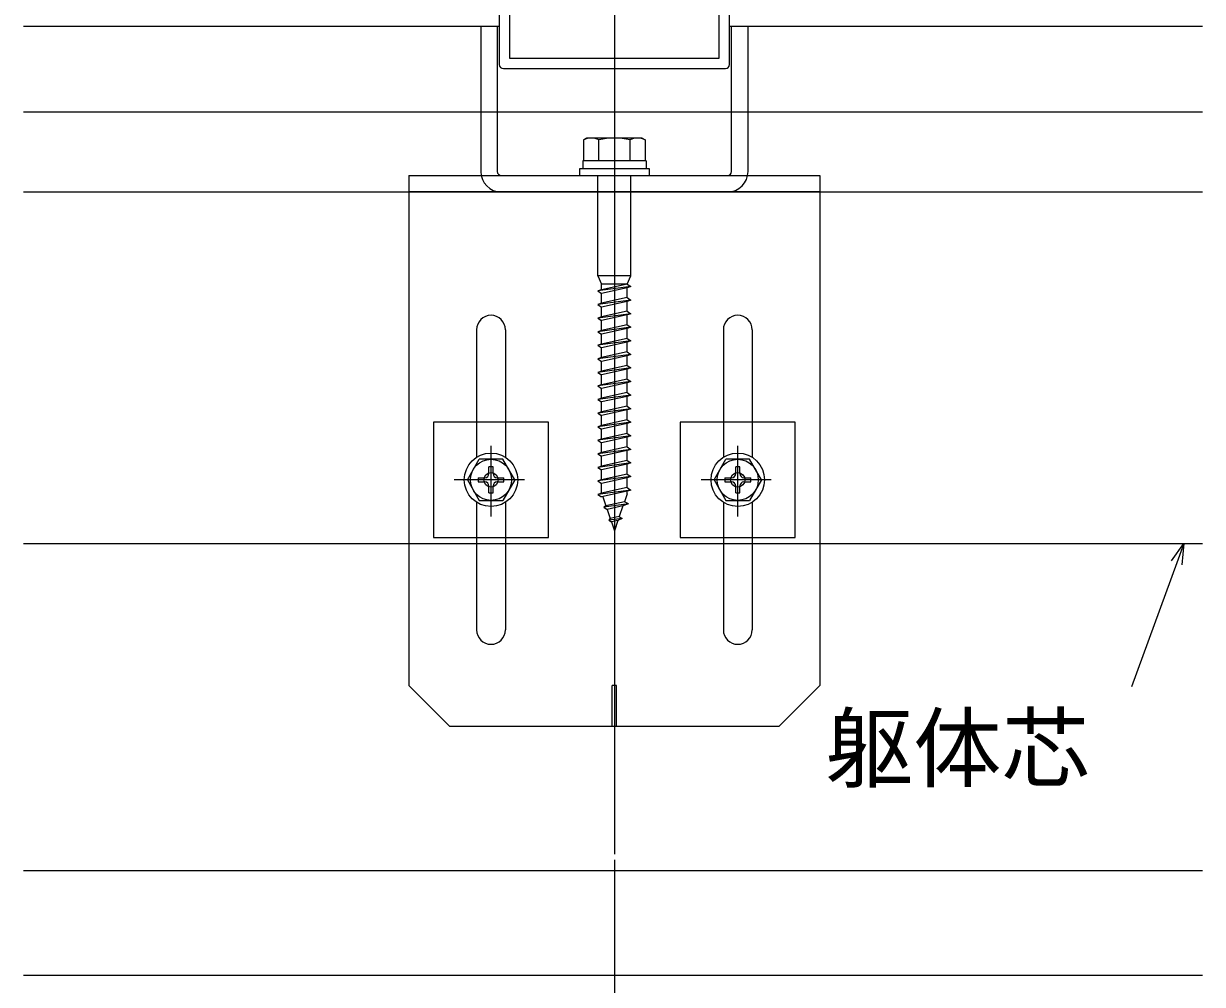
# Model space of a CAD drawing. Units: millimetres, scale not verified. Extents: x -875 to 875, y -1307 to 1299.
# Drawn here: x 79.9 to 280.6, y 665.9 to 829.5 of the extents above; entities that cross this region are included whole.
import ezdxf
from ezdxf.enums import TextEntityAlignment as Align

# ---------------------------------------------------------------- set-up
doc = ezdxf.new("R2010")
doc.units = ezdxf.units.MM
doc.header["$LTSCALE"] = 4
for name, color, linetype in [('0-2_YKK_11', 7, 'Continuous'), ('0-3_YKK_12', 2, 'Continuous'), ('0-4_YKK_13', 4, 'Continuous'), ('0-5_YKK_D', 6, 'Continuous'), ('0-7_YSS_K', 3, 'Continuous')]:
    doc.layers.add(name, color=color, linetype=linetype)
doc.styles.add('ＭＳ ゴシック', font='')
doc.styles.get('ＭＳ ゴシック').set_extended_font_data('MS Gothic')

msp = doc.modelspace()

# ---------------------------------------------------------------- linework, layer by layer
at = {"layer": '0-2_YKK_11'}
for p, q in [((160.9, 901.6), (160.9, 822.5)), ((200.1, 822.5), (200.1, 901.6)), ((161.6, 821.8), (199.4, 821.8))]:
    msp.add_line(p, q, dxfattribs=at)
msp.add_lwpolyline([(198.35, 823.55), (198.35, 900.55), (162.65, 900.55), (162.65, 823.55)], close=True, dxfattribs=at)
for centre, start, end in [((161.6, 822.5), 180.00001, 269.99999), ((199.4, 822.5), 270.00001, 359.99999)]:
    msp.add_arc(centre, 0.7, start, end, dxfattribs=at)
at = {"layer": '0-3_YKK_12'}
for p, q in [((180.5, 1024.237), (180.5, 688.1)), ((160.9, 828.94), (79.927, 828.94)), ((280.6, 828.94), (200.1, 828.94)), ((79.927, 814.45), (280.6, 814.45)), ((159.5, 745.565), (159.5, 757.56)), ((201.5, 745.565), (201.5, 757.56)), ((165.198, 751.8), (153.25, 751.8)), ((207.198, 751.8), (195.25, 751.8)), ((79.927, 740.95), (280.6, 740.95)), ((79.927, 667.45), (280.6, 667.45))]:
    msp.add_line(p, q, dxfattribs=at)
at = {"layer": '0-4_YKK_13'}
for p, q in [((157.75, 828.94), (157.75, 814.45)), ((160.55, 828.94), (160.55, 814.45)), ((200.45, 814.45), (200.45, 828.94)), ((203.25, 814.45), (203.25, 828.94)), ((157.75, 814.45), (157.75, 804.3)), ((160.55, 814.45), (160.55, 804.3)), ((200.45, 804.3), (200.45, 814.45)), ((203.25, 804.3), (203.25, 814.45)), ((175.775, 809.97), (175.25, 809.667)), ((175.25, 809.667), (175.25, 806.12)), ((185.225, 809.97), (175.775, 809.97)), ((177.869, 806.12), (177.869, 809.667)), ((183.131, 809.667), (183.131, 806.12)), ((185.225, 809.97), (185.75, 809.667)), ((185.75, 809.667), (185.75, 806.12)), ((185.89, 806.12), (175.11, 806.12)), ((175.11, 806.12), (175.11, 804.72)), ((185.75, 806.12), (175.25, 806.12)), ((185.89, 806.12), (185.89, 804.72)), ((145.5, 803.6), (145.5, 716.8)), ((145.5, 803.6), (215.5, 803.6)), ((177.7, 786.52), (177.7, 803.6)), ((183.3, 786.52), (183.3, 803.6)), ((215.5, 803.6), (215.5, 716.8)), ((215.5, 800.8), (145.5, 800.8)), ((161.25, 800.8), (199.75, 800.8)), ((183.3, 786.52), (177.7, 786.52)), ((177.7, 786.52), (178.33, 785.12)), ((183.3, 784.7), (177.7, 783.946)), ((182.67, 785.12), (178.33, 785.12)), ((178.33, 784.156), (178.33, 785.12)), ((182.67, 785.12), (183.3, 786.52)), ((182.67, 784.49), (178.33, 783.526)), ((178.33, 781.846), (178.33, 783.526)), ((182.67, 782.81), (182.67, 784.49)), ((183.3, 782.39), (177.7, 781.636)), ((182.67, 782.18), (178.33, 781.216)), ((178.33, 779.536), (178.33, 781.216)), ((182.67, 780.5), (182.67, 782.18)), ((183.3, 780.08), (177.7, 779.326)), ((182.67, 779.87), (178.33, 778.906)), ((178.33, 777.226), (178.33, 778.906)), ((182.67, 778.19), (182.67, 779.87)), ((157.05, 777.35), (157.05, 755.634)), ((161.95, 777.35), (161.95, 755.634)), ((183.3, 777.77), (177.7, 777.016)), ((182.67, 777.56), (178.33, 776.596)), ((182.67, 775.88), (182.67, 777.56)), ((199.05, 777.35), (199.05, 755.634)), ((203.95, 777.35), (203.95, 755.634)), ((183.3, 775.46), (177.7, 774.706)), ((178.33, 774.916), (178.33, 776.596)), ((182.67, 775.25), (178.33, 774.286)), ((182.67, 773.57), (182.67, 775.25)), ((183.3, 773.136), (177.7, 772.382)), ((178.33, 772.606), (178.33, 774.286)), ((182.67, 772.926), (178.33, 771.962)), ((182.67, 773.57), (183.3, 773.15)), ((183.3, 773.136), (182.67, 772.926)), ((182.67, 771.26), (182.67, 772.926)), ((183.3, 773.15), (183.3, 773.136)), ((177.7, 772.396), (177.7, 772.382)), ((177.7, 772.382), (178.33, 771.962)), ((183.3, 770.84), (177.7, 770.086)), ((178.33, 770.296), (178.33, 771.962)), ((182.67, 770.63), (178.33, 769.666)), ((182.67, 768.95), (182.67, 770.63)), ((178.33, 767.986), (178.33, 769.666)), ((183.3, 768.53), (177.7, 767.776)), ((182.67, 768.32), (178.33, 767.356)), ((178.33, 765.676), (178.33, 767.356)), ((182.67, 766.64), (182.67, 768.32)), ((183.3, 766.22), (177.7, 765.466)), ((182.67, 766.01), (178.33, 765.046)), ((178.33, 763.366), (178.33, 765.046)), ((182.67, 764.33), (182.67, 766.01)), ((183.3, 763.91), (177.7, 763.156)), ((182.67, 763.7), (178.33, 762.736)), ((178.33, 761.056), (178.33, 762.736)), ((182.67, 762.02), (182.67, 763.7)), ((183.3, 761.6), (177.7, 760.846)), ((182.67, 761.39), (178.33, 760.426)), ((182.67, 759.71), (182.67, 761.39)), ((183.3, 759.29), (177.7, 758.536)), ((178.33, 758.746), (178.33, 760.426)), ((182.67, 759.08), (178.33, 758.116)), ((182.67, 757.4), (182.67, 759.08)), ((183.3, 756.98), (177.7, 756.226)), ((178.33, 756.436), (178.33, 758.116)), ((182.67, 756.77), (178.33, 755.806)), ((182.67, 755.09), (182.67, 756.77)), ((155.475, 751.8), (157.496, 755.3)), ((161.504, 755.3), (157.496, 755.3)), ((163.525, 751.8), (161.504, 755.3)), ((183.3, 754.67), (177.7, 753.916)), ((178.33, 754.126), (178.33, 755.806)), ((197.475, 751.8), (199.496, 755.3)), ((203.504, 755.3), (199.496, 755.3)), ((205.525, 751.8), (203.504, 755.3)), ((159.85, 754.005), (159.15, 754.005)), ((159.15, 752.85), (159.15, 754.005)), ((159.85, 752.85), (159.85, 754.005)), ((182.67, 754.46), (178.33, 753.496)), ((178.33, 751.816), (178.33, 753.496)), ((182.67, 752.78), (182.67, 754.46)), ((201.85, 754.005), (201.15, 754.005)), ((201.15, 752.85), (201.15, 754.005)), ((201.85, 752.85), (201.85, 754.005)), ((155.475, 751.8), (157.496, 748.3)), ((157.295, 752.15), (157.295, 751.45)), ((157.295, 752.15), (158.45, 752.15)), ((157.295, 751.45), (158.45, 751.45)), ((159.15, 749.595), (159.15, 750.75)), ((159.85, 749.595), (159.85, 750.75)), ((160.55, 752.15), (161.705, 752.15)), ((160.55, 751.45), (161.705, 751.45)), ((163.525, 751.8), (161.504, 748.3)), ((161.705, 751.45), (161.705, 752.15)), ((183.3, 752.36), (177.7, 751.606)), ((182.67, 752.15), (178.33, 751.186)), ((178.33, 749.506), (178.33, 751.186)), ((182.67, 750.47), (182.67, 752.15)), ((197.475, 751.8), (199.496, 748.3)), ((199.295, 752.15), (199.295, 751.45)), ((199.295, 752.15), (200.45, 752.15)), ((199.295, 751.45), (200.45, 751.45)), ((201.15, 749.595), (201.15, 750.75)), ((201.85, 749.595), (201.85, 750.75)), ((202.55, 752.15), (203.705, 752.15)), ((202.55, 751.45), (203.705, 751.45)), ((205.525, 751.8), (203.504, 748.3)), ((203.705, 751.45), (203.705, 752.15)), ((159.15, 749.595), (159.85, 749.595)), ((183.3, 750.05), (177.7, 749.296)), ((182.67, 749.84), (178.33, 748.876)), ((178.505, 748.914), (179.042, 747.354)), ((182.67, 749.422), (182.199, 748.055)), ((182.67, 749.422), (182.67, 749.84)), ((201.15, 749.595), (201.85, 749.595)), ((157.05, 747.966), (157.05, 726.25)), ((157.496, 748.3), (161.504, 748.3)), ((161.95, 747.966), (161.95, 726.25)), ((182.905, 747.687), (178.713, 747.122)), ((179.042, 747.354), (178.713, 747.122)), ((178.713, 747.122), (179.244, 746.769)), ((182.199, 748.055), (179.042, 747.354)), ((181.965, 747.373), (179.244, 746.769)), ((179.244, 746.769), (179.781, 745.208)), ((181.965, 747.373), (181.338, 745.554)), ((182.905, 747.687), (181.965, 747.373)), ((182.905, 747.687), (182.199, 748.055)), ((199.05, 747.966), (199.05, 726.25)), ((199.496, 748.3), (203.504, 748.3)), ((203.95, 747.966), (203.95, 726.25)), ((181.823, 745.231), (179.533, 744.922)), ((179.781, 745.208), (179.533, 744.922)), ((179.533, 744.922), (179.983, 744.623)), ((181.338, 745.554), (179.781, 745.208)), ((181.103, 744.872), (179.983, 744.623)), ((179.983, 744.623), (180.5, 743.12)), ((181.103, 744.872), (180.5, 743.12)), ((181.823, 745.231), (181.103, 744.872)), ((181.338, 745.554), (181.823, 745.231)), ((152.5, 709.8), (145.5, 716.8)), ((180.15, 709.8), (180.15, 716.8)), ((180.85, 716.8), (180.15, 716.8)), ((180.85, 709.8), (180.85, 716.8)), ((208.5, 709.8), (215.5, 716.8)), ((208.5, 709.8), (152.5, 709.8))]:
    msp.add_line(p, q, dxfattribs=at)
for points in [[(174.55, 803.6), (186.45, 803.6), (186.45, 804.72), (174.55, 804.72)], [(149.7, 742), (169.3, 742), (169.3, 761.6), (149.7, 761.6)], [(191.7, 742), (211.3, 742), (211.3, 761.6), (191.7, 761.6)]]:
    msp.add_lwpolyline(points, close=True, dxfattribs=at)
for points in [[(182.67, 785.12), (178.33, 784.156), (177.7, 783.946), (178.33, 783.526)], [(182.67, 785.12), (183.3, 784.7), (182.67, 784.49)], [(182.67, 782.81), (178.33, 781.846), (177.7, 781.636), (178.33, 781.216)], [(182.67, 782.81), (183.3, 782.39), (182.67, 782.18)], [(182.67, 780.5), (178.33, 779.536), (177.7, 779.326), (178.33, 778.906)], [(182.67, 780.5), (183.3, 780.08), (182.67, 779.87)], [(182.67, 778.19), (178.33, 777.226), (177.7, 777.016), (178.33, 776.596)], [(182.67, 778.19), (183.3, 777.77), (182.67, 777.56)], [(182.67, 775.88), (178.33, 774.916), (177.7, 774.706), (178.33, 774.286)], [(182.67, 775.88), (183.3, 775.46), (182.67, 775.25)], [(182.67, 773.57), (178.33, 772.606), (177.7, 772.396)], [(182.67, 771.26), (178.33, 770.296), (177.7, 770.086), (178.33, 769.666)], [(182.67, 771.26), (183.3, 770.84), (182.67, 770.63)], [(182.67, 768.95), (178.33, 767.986), (177.7, 767.776), (178.33, 767.356)], [(182.67, 768.95), (183.3, 768.53), (182.67, 768.32)], [(182.67, 766.64), (178.33, 765.676), (177.7, 765.466), (178.33, 765.046)], [(182.67, 766.64), (183.3, 766.22), (182.67, 766.01)], [(182.67, 764.33), (178.33, 763.366), (177.7, 763.156), (178.33, 762.736)], [(182.67, 764.33), (183.3, 763.91), (182.67, 763.7)], [(182.67, 762.02), (178.33, 761.056), (177.7, 760.846), (178.33, 760.426)], [(182.67, 762.02), (183.3, 761.6), (182.67, 761.39)], [(182.67, 759.71), (178.33, 758.746), (177.7, 758.536), (178.33, 758.116)], [(182.67, 759.71), (183.3, 759.29), (182.67, 759.08)], [(182.67, 757.4), (178.33, 756.436), (177.7, 756.226), (178.33, 755.806)], [(182.67, 757.4), (183.3, 756.98), (182.67, 756.77)], [(182.67, 755.09), (178.33, 754.126), (177.7, 753.916), (178.33, 753.496)], [(182.67, 755.09), (183.3, 754.67), (182.67, 754.46)], [(182.67, 752.78), (178.33, 751.816), (177.7, 751.606), (178.33, 751.186)], [(182.67, 752.78), (183.3, 752.36), (182.67, 752.15)], [(182.67, 750.47), (178.33, 749.506), (177.7, 749.296), (178.33, 748.876)], [(182.67, 750.47), (183.3, 750.05), (182.67, 749.84)]]:
    msp.add_lwpolyline(points, dxfattribs=at)
for centre, radius in [((159.5, 751.8), 4.55), ((159.5, 751.8), 3.5), ((201.5, 751.8), 4.55), ((201.5, 751.8), 3.5), ((159.5, 751.8), 1.225), ((201.5, 751.8), 1.225)]:
    msp.add_circle(centre, radius, dxfattribs=at)
for centre, radius, start, end in [((176.56, 806.989), 2.981, 63.93616, 116.06384), ((180.5, 798.401), 11.569, 76.85543, 103.14457), ((184.44, 806.989), 2.981, 63.93616, 116.06384), ((161.25, 804.3), 3.5, 180, 270), ((161.25, 804.3), 0.7, 180, 270), ((199.75, 804.3), 0.7, 270, 0), ((199.75, 804.3), 0.7, 270, 0), ((199.75, 804.3), 3.5, 270, 0), ((159.5, 777.35), 2.45, 90, 180), ((159.5, 777.35), 2.45, 0, 90), ((201.5, 777.35), 2.45, 90, 180), ((201.5, 777.35), 2.45, 0, 90), ((158.45, 752.85), 0.7, 270, 0), ((160.55, 752.85), 0.7, 180, 270), ((200.45, 752.85), 0.7, 270, 0), ((202.55, 752.85), 0.7, 180, 270), ((158.45, 750.75), 0.7, 0, 90), ((160.55, 750.75), 0.7, 90, 180), ((200.45, 750.75), 0.7, 0, 90), ((202.55, 750.75), 0.7, 90, 180), ((159.5, 726.25), 2.45, 180, 270), ((159.5, 726.25), 2.45, 270, 0), ((201.5, 726.25), 2.45, 180, 270), ((201.5, 726.25), 2.45, 270, 0)]:
    msp.add_arc(centre, radius, start, end, dxfattribs=at)
at = {"layer": '0-5_YKK_D'}
msp.add_line((180.5, 687.1), (180.5, 636.45), dxfattribs=at)
msp.add_line((180.5, 687.1), (180.5, 636.45), dxfattribs=at)
for points in [[(277.431, 740.95), (276.234, 737.661), (268.544, 716.532)], [(275.353, 737.982), (277.431, 740.95), (277.115, 737.34)]]:
    msp.add_lwpolyline(points, dxfattribs=at)
at = {"layer": '0-7_YSS_K'}
for p, q in [((79.927, 800.799), (180.429, 800.799)), ((180.429, 800.799), (280.6, 800.799)), ((79.927, 685.299), (280.6, 685.299))]:
    msp.add_line(p, q, dxfattribs=at)

# ---------------------------------------------------------------- texts
at = {"layer": '0-5_YKK_D', "style": 'ＭＳ ゴシック'}
msp.add_text('躯体芯', height=11, dxfattribs=at).set_placement((216.394, 697.306), align=Align.BOTTOM_LEFT)

doc.saveas('drawing.dxf')
